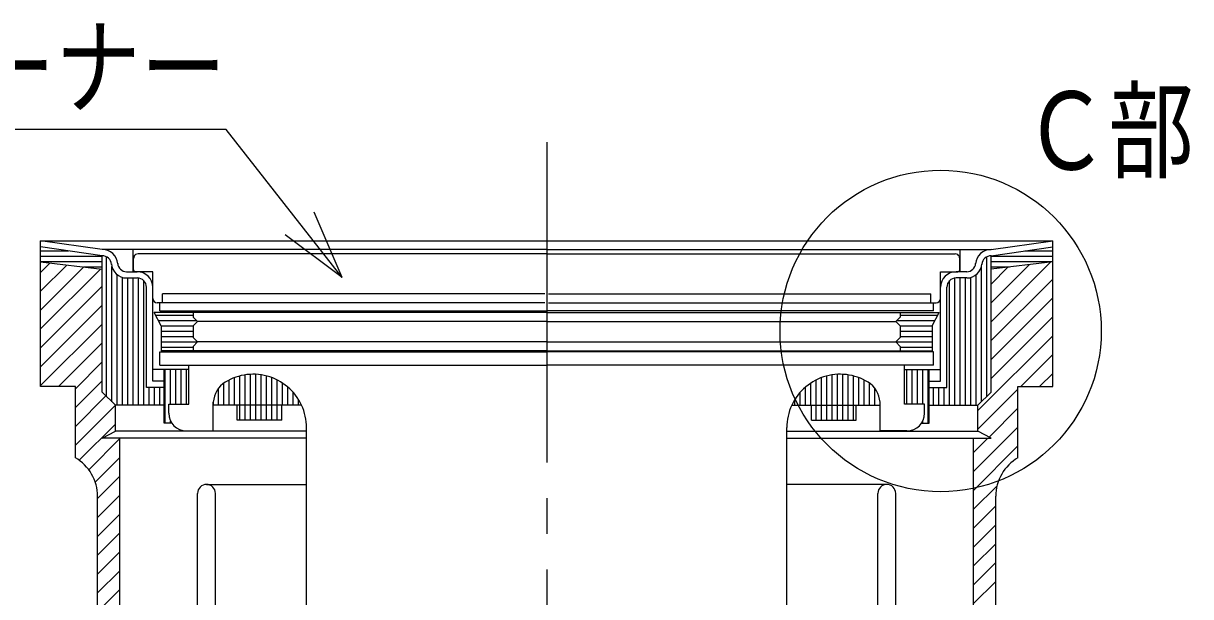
# Model space of a CAD drawing. Units: millimetres, scale not verified. Extents: x -1365 to 1365, y -930 to 870.
# Drawn here: x -1086.3 to -758.2, y -304.9 to -143.8 of the extents above; entities that cross this region are included whole.
import ezdxf
from ezdxf.enums import TextEntityAlignment as Align

# ---------------------------------------------------------------- set-up
doc = ezdxf.new("R2010")
doc.units = ezdxf.units.MM
doc.header["$LTSCALE"] = 10
doc.linetypes.add('CHAIN2', pattern=[12, 9, -1, 1, -1])
doc.layers.add('0-E_極細4', color=6, linetype='Continuous')
doc.layers.add('1-1_寸法4', color=7, linetype='Continuous')
doc.styles.add('ＭＳ ゴシック', font='')
doc.styles.get('ＭＳ ゴシック').set_extended_font_data('MS Gothic')

msp = doc.modelspace()

# ---------------------------------------------------------------- linework, layer by layer
at = {"layer": '0-E_極細4', "linetype": 'CHAIN2'}
msp.add_line((-939.23, -177.21), (-939.23, -584.28), dxfattribs=at)
at = {"layer": '0-E_極細4'}
for p, q in [((-1081.48, -204.87), (-796.98, -204.87)), ((-1081.48, -206.6), (-1081.48, -204.87)), ((-1064.18, -207.34), (-1081.48, -204.87)), ((-1081.48, -244.47), (-1081.48, -204.91)), ((-1064.18, -209.1), (-1081.48, -206.64)), ((-814.28, -207.34), (-796.98, -204.87)), ((-814.28, -209.1), (-796.98, -206.64)), ((-796.98, -206.6), (-796.98, -204.87)), ((-796.98, -244.47), (-796.98, -204.91)), ((-1081.48, -207.75), (-1073.67, -207.75)), ((-1081.48, -209.25), (-1064.18, -209.25)), ((-939.23, -207.34), (-1064.18, -207.34)), ((-1064.18, -247.39), (-1064.18, -209.09)), ((-1062.95, -248.61), (-1062.95, -209.39)), ((-1055.48, -213.59), (-1055.48, -207.34)), ((-1055.36, -213.09), (-1055.36, -209.84)), ((-939.23, -208.59), (-1054.11, -208.59)), ((-939.23, -207.34), (-814.28, -207.34)), ((-939.23, -208.59), (-824.36, -208.59)), ((-823.11, -213.09), (-823.11, -209.84)), ((-822.98, -213.59), (-822.98, -207.34)), ((-815.45, -248.56), (-815.45, -209.36)), ((-814.28, -247.39), (-814.28, -209.09)), ((-814.28, -209.25), (-796.98, -209.25)), ((-804.8, -207.75), (-796.98, -207.75)), ((-1081.48, -210.75), (-1064.18, -210.75)), ((-1081.48, -210.85), (-1064.18, -212.85)), ((-1081.48, -213.77), (-1078.86, -211.16)), ((-1081.48, -219.08), (-1074.11, -211.71)), ((-1081.48, -224.38), (-1069.36, -212.25)), ((-1081.48, -229.68), (-1064.6, -212.8)), ((-1069.38, -212.25), (-1064.18, -212.25)), ((-1061.45, -250.11), (-1061.45, -212.13)), ((-816.95, -250.06), (-816.95, -211.89)), ((-814.28, -210.75), (-796.98, -210.75)), ((-796.98, -210.85), (-814.28, -212.85)), ((-814.28, -227.65), (-797.55, -210.92)), ((-814.28, -222.35), (-803.55, -211.61)), ((-814.28, -212.25), (-809.08, -212.25)), ((-814.28, -217.04), (-809.54, -212.31)), ((-1059.95, -251.09), (-1059.95, -214.43)), ((-1058.45, -251.09), (-1058.45, -215.19)), ((-1057.33, -213.59), (-1054.36, -213.59)), ((-1057.33, -215.34), (-1054.36, -215.34)), ((-1056.95, -251.09), (-1056.95, -215.34)), ((-1055.45, -251.09), (-1055.45, -215.34)), ((-1053.95, -251.09), (-1053.95, -215.37)), ((-1052.45, -251.09), (-1052.45, -216.15)), ((-825.95, -251.09), (-825.95, -216.1)), ((-824.45, -251.09), (-824.45, -215.36)), ((-821.13, -213.59), (-824.11, -213.59)), ((-821.13, -215.34), (-824.11, -215.34)), ((-822.95, -251.09), (-822.95, -215.34)), ((-821.45, -251.09), (-821.45, -215.34)), ((-819.95, -251.09), (-819.95, -215.17)), ((-818.45, -251.09), (-818.45, -214.39)), ((-814.28, -232.95), (-796.98, -215.65)), ((-1081.48, -234.99), (-1064.18, -217.68)), ((-1051.73, -246.09), (-1051.73, -217.96)), ((-1049.98, -244.34), (-1049.98, -217.96)), ((-939.73, -219.84), (-1047.23, -219.84)), ((-1047.23, -222.34), (-1047.23, -219.84)), ((-938.73, -219.84), (-831.23, -219.84)), ((-831.23, -222.34), (-831.23, -219.84)), ((-828.48, -244.34), (-828.48, -217.96)), ((-826.73, -246.09), (-826.73, -217.96)), ((-1081.48, -240.29), (-1064.18, -222.99)), ((-939.73, -222.34), (-1048.73, -222.34)), ((-1047.98, -224.58), (-1047.98, -222.34)), ((-938.73, -222.34), (-829.73, -222.34)), ((-830.48, -224.58), (-830.48, -222.34)), ((-814.28, -238.26), (-796.98, -220.95)), ((-1047.61, -228.82), (-1049.61, -225.07)), ((-939.23, -225.07), (-1049.61, -225.07)), ((-1049.24, -225.75), (-1038.61, -225.75)), ((-1047.98, -224.58), (-939.23, -224.58)), ((-1038.61, -225.07), (-1038.61, -226.32)), ((-830.48, -224.58), (-939.23, -224.58)), ((-939.23, -225.07), (-828.86, -225.07)), ((-839.86, -225.07), (-839.86, -226.32)), ((-839.86, -225.75), (-829.22, -225.75)), ((-830.86, -228.82), (-828.86, -225.07)), ((-814.28, -243.56), (-796.98, -226.26)), ((-1081.48, -245.59), (-1064.18, -228.29)), ((-1048.44, -227.25), (-1037.67, -227.25)), ((-1047.64, -228.75), (-1038.54, -228.75)), ((-1047.61, -228.82), (-1047.61, -235.82)), ((-1038.61, -228.82), (-1037.36, -227.57)), ((-1038.61, -228.82), (-1038.61, -232.07)), ((-839.86, -228.82), (-841.11, -227.57)), ((-840.79, -227.25), (-830.02, -227.25)), ((-839.92, -228.75), (-830.82, -228.75)), ((-839.86, -228.82), (-839.86, -232.07)), ((-830.86, -228.82), (-830.86, -235.82)), ((-1047.61, -230.25), (-1038.61, -230.25)), ((-1047.61, -231.75), (-1038.61, -231.75)), ((-839.86, -230.25), (-830.86, -230.25)), ((-839.86, -231.75), (-830.86, -231.75)), ((-817.98, -252.56), (-796.98, -231.56)), ((-1076.44, -245.85), (-1064.18, -233.59)), ((-1047.98, -236.08), (-939.23, -236.08)), ((-1047.98, -239.83), (-1047.98, -236.08)), ((-1047.61, -233.25), (-1037.42, -233.25)), ((-1047.61, -234.75), (-1038.61, -234.75)), ((-939.23, -235.82), (-1047.61, -235.82)), ((-1038.61, -234.57), (-1038.61, -235.82)), ((-939.23, -233.32), (-1037.36, -233.32)), ((-939.23, -233.32), (-841.11, -233.32)), ((-939.23, -235.82), (-830.86, -235.82)), ((-830.48, -236.08), (-939.23, -236.08)), ((-841.04, -233.25), (-830.86, -233.25)), ((-839.86, -234.57), (-839.86, -235.82)), ((-839.86, -234.75), (-830.86, -234.75)), ((-830.48, -239.83), (-830.48, -236.08)), ((-1071.73, -246.45), (-1064.18, -238.9)), ((-805.97, -245.85), (-796.98, -236.86)), ((-1039.86, -241.09), (-1049.98, -241.09)), ((-1047.98, -239.83), (-1039.86, -239.83)), ((-1046.73, -256.09), (-1046.73, -241.09)), ((-1046.45, -256.09), (-1046.45, -241.09)), ((-1044.95, -250.83), (-1044.95, -241.09)), ((-1043.45, -250.83), (-1043.45, -241.09)), ((-1041.95, -250.83), (-1041.95, -241.09)), ((-1040.45, -250.83), (-1040.45, -241.09)), ((-1023.95, -251.09), (-1023.95, -242.56)), ((-1022.45, -251.09), (-1022.45, -242.42)), ((-1020.95, -251.09), (-1020.95, -242.42)), ((-1019.45, -251.09), (-1019.45, -242.57)), ((-858.95, -251.09), (-858.95, -242.56)), ((-857.45, -251.09), (-857.45, -242.42)), ((-855.95, -251.09), (-855.95, -242.42)), ((-854.45, -251.09), (-854.45, -242.57)), ((-830.48, -239.83), (-838.61, -239.83)), ((-838.61, -241.09), (-828.48, -241.09)), ((-837.95, -250.83), (-837.95, -241.09)), ((-836.45, -250.83), (-836.45, -241.09)), ((-834.95, -250.83), (-834.95, -241.09)), ((-833.45, -250.83), (-833.45, -241.09)), ((-831.95, -256.09), (-831.95, -241.09)), ((-831.73, -256.09), (-831.73, -241.09)), ((-800.67, -245.85), (-796.98, -242.17)), ((-1071.73, -251.75), (-1064.18, -244.2)), ((-1071.73, -265.85), (-1071.73, -245.85)), ((-1046.73, -246.09), (-1051.73, -246.09)), ((-1050.95, -251.09), (-1050.95, -246.09)), ((-1046.73, -244.34), (-1049.98, -244.34)), ((-1049.45, -251.09), (-1049.45, -246.09)), ((-1047.95, -251.09), (-1047.95, -246.09)), ((-1029.95, -251.09), (-1029.95, -244.85)), ((-1028.45, -251.09), (-1028.45, -243.99)), ((-1026.95, -251.09), (-1026.95, -243.34)), ((-1025.45, -251.09), (-1025.45, -242.87)), ((-1017.95, -251.09), (-1017.95, -242.88)), ((-1016.45, -251.09), (-1016.45, -243.36)), ((-1014.95, -251.09), (-1014.95, -244.02)), ((-1013.45, -251.09), (-1013.45, -244.89)), ((-1011.95, -251.09), (-1011.95, -246.02)), ((-866.45, -251.09), (-866.45, -245.98)), ((-864.95, -251.09), (-864.95, -244.85)), ((-863.45, -251.09), (-863.45, -243.99)), ((-861.95, -251.09), (-861.95, -243.34)), ((-860.45, -251.09), (-860.45, -242.87)), ((-852.95, -251.09), (-852.95, -242.88)), ((-851.45, -251.09), (-851.45, -243.36)), ((-849.95, -251.09), (-849.95, -244.02)), ((-848.45, -251.09), (-848.45, -244.89)), ((-831.73, -244.34), (-828.48, -244.34)), ((-831.73, -246.09), (-826.73, -246.09)), ((-830.45, -251.09), (-830.45, -246.09)), ((-828.95, -251.09), (-828.95, -246.09)), ((-827.45, -251.09), (-827.45, -246.09)), ((-806.73, -265.85), (-806.73, -245.85)), ((-1071.73, -257.06), (-1063.12, -248.45)), ((-1064.18, -247.39), (-1060.48, -251.09)), ((-1031.45, -251.09), (-1031.45, -246.3)), ((-1010.45, -251.09), (-1010.45, -247.51)), ((-867.95, -251.09), (-867.95, -247.45)), ((-846.95, -251.09), (-846.95, -246.37)), ((-817.98, -257.86), (-806.73, -246.61)), ((-814.28, -247.39), (-817.98, -251.09)), ((-1071.73, -262.36), (-1060.48, -251.11)), ((-1046.73, -251.09), (-1060.48, -251.09)), ((-1008.12, -251.09), (-1032.98, -251.09)), ((-1032.98, -258.33), (-1032.98, -251.09)), ((-1032.95, -251.09), (-1032.95, -250.2)), ((-1026.2, -255.34), (-1026.2, -251.09)), ((-1025.45, -255.34), (-1025.45, -251.09)), ((-1023.95, -255.34), (-1023.95, -251.09)), ((-1022.45, -255.34), (-1022.45, -251.09)), ((-1020.95, -255.34), (-1020.95, -251.09)), ((-1019.45, -255.34), (-1019.45, -251.09)), ((-1017.95, -255.34), (-1017.95, -251.09)), ((-1016.45, -255.34), (-1016.45, -251.09)), ((-1014.95, -255.34), (-1014.95, -251.09)), ((-1013.7, -255.34), (-1013.7, -251.09)), ((-1008.95, -251.09), (-1008.95, -249.54)), ((-870.34, -251.09), (-845.48, -251.09)), ((-869.45, -251.09), (-869.45, -249.45)), ((-864.76, -255.34), (-864.76, -251.09)), ((-863.45, -255.34), (-863.45, -251.09)), ((-861.95, -255.34), (-861.95, -251.09)), ((-860.45, -255.34), (-860.45, -251.09)), ((-858.95, -255.34), (-858.95, -251.09)), ((-857.45, -255.34), (-857.45, -251.09)), ((-855.95, -255.34), (-855.95, -251.09)), ((-854.45, -255.34), (-854.45, -251.09)), ((-852.95, -255.34), (-852.95, -251.09)), ((-852.26, -255.34), (-852.26, -251.09)), ((-845.48, -258.33), (-845.48, -251.09)), ((-831.73, -251.09), (-817.98, -251.09)), ((-814.86, -260.04), (-806.73, -251.92)), ((-1044.95, -256.09), (-1044.95, -255.57)), ((-1013.7, -255.34), (-1026.2, -255.34)), ((-864.76, -255.34), (-852.26, -255.34)), ((-833.45, -256.09), (-833.45, -255.46)), ((-1070.63, -266.57), (-1060.48, -256.41)), ((-1006.73, -258.35), (-1060.48, -258.35)), ((-1044.66, -256.09), (-1046.73, -256.09)), ((-1040.48, -258.33), (-1032.98, -258.33)), ((-1006.73, -261.09), (-1006.73, -257.4)), ((-1006.73, -404.83), (-1006.73, -257.4)), ((-871.73, -261.09), (-871.73, -257.4)), ((-871.73, -404.83), (-871.73, -257.4)), ((-871.73, -258.35), (-817.98, -258.35)), ((-837.98, -258.33), (-845.48, -258.33)), ((-833.81, -256.09), (-831.73, -256.09)), ((-819.23, -269.72), (-806.73, -257.22)), ((-1067.96, -269.2), (-1059.23, -260.47)), ((-1006.73, -260.35), (-1064.18, -260.35)), ((-1059.23, -328.05), (-1059.23, -260.35)), ((-871.73, -260.35), (-814.28, -260.35)), ((-819.23, -264.42), (-815.17, -260.35)), ((-819.23, -328.05), (-819.23, -260.35)), ((-819.23, -275.02), (-806.73, -262.52)), ((-1066.14, -272.68), (-1059.23, -265.77)), ((-1065.48, -277.32), (-1059.23, -271.07)), ((-1034.86, -273.35), (-1006.73, -273.35)), ((-843.61, -273.35), (-871.73, -273.35)), ((-819.23, -280.33), (-812.63, -273.72)), ((-1065.48, -282.63), (-1059.23, -276.38)), ((-1065.48, -461.6), (-1065.48, -276.68)), ((-1037.36, -420.35), (-1037.36, -275.85)), ((-1032.36, -420.35), (-1032.36, -275.85)), ((-846.11, -420.35), (-846.11, -275.85)), ((-841.11, -420.35), (-841.11, -275.85)), ((-812.98, -461.6), (-812.98, -276.68)), ((-1065.48, -287.93), (-1059.23, -281.68)), ((-819.23, -285.63), (-812.98, -279.38)), ((-819.23, -290.93), (-812.98, -284.68)), ((-1065.48, -293.23), (-1059.23, -286.98)), ((-819.23, -296.24), (-812.98, -289.99)), ((-1065.48, -298.54), (-1059.23, -292.29)), ((-819.23, -301.54), (-812.98, -295.29)), ((-1065.48, -303.84), (-1059.23, -297.59)), ((-819.23, -306.84), (-812.98, -300.59)), ((-1065.48, -309.14), (-1059.23, -302.89))]:
    msp.add_line(p, q, dxfattribs=at)
for points in [[(-1049.98, -221.09), (-1049.98, -213.59), (-1054.86, -213.59)], [(-828.48, -221.09), (-828.48, -213.59), (-823.61, -213.59)], [(-939.23, -227.57), (-1037.36, -227.57), (-1038.61, -226.32)], [(-939.23, -227.57), (-841.11, -227.57), (-839.86, -226.32)], [(-1038.61, -234.57), (-1037.36, -233.32), (-1038.61, -232.07)], [(-839.86, -234.57), (-841.11, -233.32), (-839.86, -232.07)], [(-1039.86, -250.83), (-1039.86, -239.83), (-939.23, -239.83)], [(-838.61, -250.83), (-838.61, -239.83), (-939.23, -239.83)], [(-1071.73, -245.85), (-1081.48, -245.85), (-1081.48, -244.47)], [(-806.73, -245.85), (-796.98, -245.85), (-796.98, -244.47)], [(-1064.18, -260.35), (-1060.48, -258.35), (-1060.48, -251.09)], [(-1045.48, -253.33), (-1045.48, -250.83), (-1039.86, -250.83)], [(-832.98, -253.33), (-832.98, -250.83), (-838.61, -250.83)], [(-814.28, -260.35), (-817.98, -258.35), (-817.98, -251.09)]]:
    msp.add_lwpolyline(points, dxfattribs=at)
for centre, radius, start, end in [((-1064.18, -211.71), 4.38, 4.151, 90), ((-1064.18, -211.71), 2.62, 4.151, 90), ((-1054.11, -209.84), 1.25, 155.9454, 180), ((-1054.11, -209.84), 1.25, 90, 155.9454), ((-824.36, -209.84), 1.25, 24.0545, 90), ((-824.36, -209.84), 1.25, 0, 24.0545), ((-814.28, -211.71), 4.38, 90, 175.849), ((-814.28, -211.71), 2.62, 90, 175.849), ((-1057.33, -211.09), 4.25, 183.3509, 270), ((-1057.33, -211.09), 2.5, 183.3509, 270), ((-1054.86, -213.09), 0.5, 180, 270), ((-823.61, -213.09), 0.5, 270, 360), ((-821.13, -211.09), 2.5, 270, 356.6491), ((-821.13, -211.09), 4.25, 270, 356.6491), ((-1054.36, -217.96), 4.38, 0, 90), ((-1054.36, -217.96), 2.62, 0, 90), ((-824.11, -217.96), 4.38, 90, 180), ((-824.11, -217.96), 2.62, 90, 180), ((-1048.73, -221.09), 1.25, 180, 270), ((-829.73, -221.09), 1.25, 270, 360), ((-1021.73, -257.4), 15, 24.8869, 124.8337), ((-856.73, -257.4), 15, 55.1663, 155.113), ((-1025.48, -250.83), 7.5, 129.9705, 181.9251), ((-852.98, -250.83), 7.5, 358.0749, 50.0295), ((-1021.73, -257.4), 15, 0, 24.8869), ((-856.73, -257.4), 15, 155.113, 180), ((-1040.48, -253.33), 5, 180, 270), ((-837.98, -253.33), 5, 270, 360), ((-1077.98, -276.68), 12.5, 0, 60), ((-800.48, -276.68), 12.5, 120, 180), ((-1034.86, -275.85), 2.5, 90, 180), ((-1034.86, -275.85), 2.5, 0, 90), ((-843.61, -275.85), 2.5, 90, 180), ((-843.61, -275.85), 2.5, 0, 90)]:
    msp.add_arc(centre, radius, start, end, dxfattribs=at)
at = {"layer": '1-1_寸法4'}
for q in [(-1004.59, -196.86), (-1012.74, -203.24)]:
    msp.add_line((-996.75, -215.25), q, dxfattribs=at)
msp.add_lwpolyline([(-996.75, -215.25), (-1029.36, -173.63), (-1173.36, -173.63)], dxfattribs=at)
msp.add_circle((-828.48, -230.23), 45.15, dxfattribs=at)

# ---------------------------------------------------------------- texts
at = {"layer": '1-1_寸法4', "style": 'ＭＳ ゴシック', "width": 0.8}
for s, p in [('ストレーナー', (-1173.36, -173.63)), ('Ｃ部', (-805.27, -191.51))]:
    msp.add_text(s, height=21.99, dxfattribs=at).set_placement(p, align=Align.BOTTOM_LEFT)

doc.saveas('drawing.dxf')
